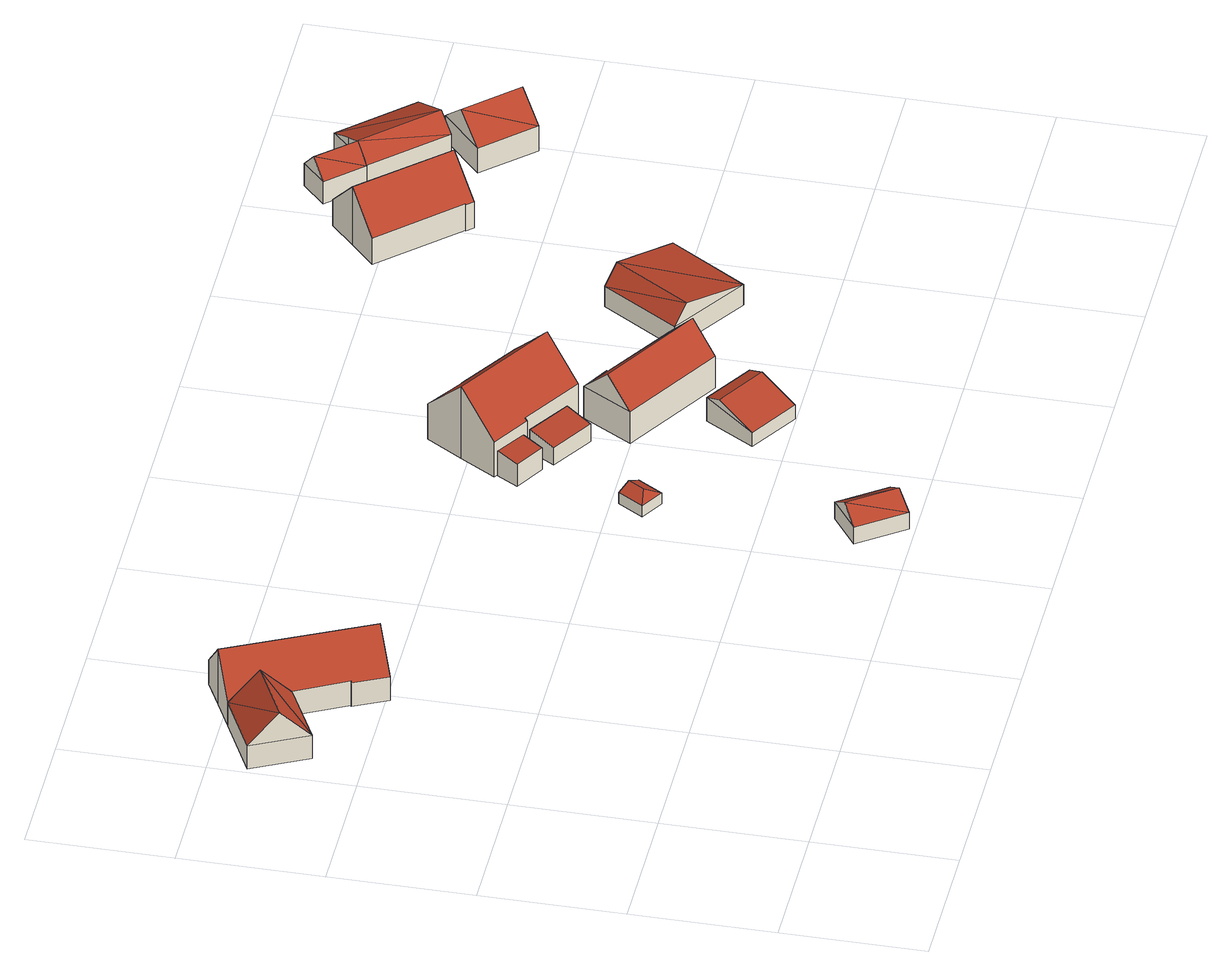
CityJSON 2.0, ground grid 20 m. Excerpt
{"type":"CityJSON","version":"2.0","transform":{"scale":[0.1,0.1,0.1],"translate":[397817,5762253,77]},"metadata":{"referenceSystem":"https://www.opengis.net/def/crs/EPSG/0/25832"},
"CityObjects":{
"building1":{"type":"Building","attributes":{"Gemeindeschluessel":"05566004","Geometrietyp2DReferenz":"3000","function":"31001_1100"},"address":[{"country":"Germany","locality":"Altenberge","thoroughfareNumber":"131","thoroughfareName":"Waltrup"}],"children":["building1-1","building1-2"]},
"building1-1":{"type":"BuildingPart","attributes":{"roofType":"3100","measuredHeight":8.99},"parents":["building1"],"geometry":[{"type":"Solid","lod":"2","boundaries":[[[[0,1,2,3]],[[4,1,0]],[[5,6,7,8,9]],[[10,11,6,5]],[[12,13,11,10]],[[14,15,13,12]],[[16,17,15,14]],[[18,19,17,16]],[[20,21,19,18]],[[22,23,21,20]],[[3,2,23,22]],[[16,14,12,10,5,18]],[[9,24,25,0,3,22,20,18,5]],[[1,7,6,11,13,15,17,19,21,23,2]],[[24,9,8]],[[0,25,4]],[[7,1,4,8]],[[4,25,24,8]]]],"semantics":{"surfaces":[{"type":"WallSurface"},{"type":"RoofSurface"},{"type":"GroundSurface"},{"type":"ClosureSurface"}],"values":[[0,0,0,0,0,0,0,0,0,0,0,1,1,2,0,0,3,3]]}}]},
"building1-2":{"type":"BuildingPart","attributes":{"roofType":"3100","measuredHeight":8.22},"parents":["building1"],"geometry":[{"type":"Solid","lod":"2","boundaries":[[[[8,7,26,27]],[[28,29,1,4]],[[27,26,29,28]],[[28,30,27]],[[30,31,24,8]],[[8,27,30]],[[28,4,25,31]],[[31,30,28]],[[7,1,29,26]],[[7,8,4,1]],[[25,24,31]],[[25,4,8,24]]]],"semantics":{"surfaces":[{"type":"WallSurface"},{"type":"RoofSurface"},{"type":"GroundSurface"},{"type":"ClosureSurface"}],"values":[[0,0,0,0,1,1,1,1,2,3,0,3]]}}]},
"building2":{"type":"Building","attributes":{"Gemeindeschluessel":"05566004","Geometrietyp2DReferenz":"3000","function":"31001_2700","roofType":"3100","measuredHeight":4.64},"geometry":[{"type":"Solid","lod":"2","boundaries":[[[[32,33,34,35]],[[36,37,33,32]],[[38,39,37,36]],[[35,34,39,38]],[[32,40,36]],[[38,41,35]],[[35,41,40]],[[40,32,35]],[[41,38,36]],[[36,40,41]],[[33,37,39,34]]]],"semantics":{"surfaces":[{"type":"WallSurface"},{"type":"RoofSurface"},{"type":"GroundSurface"}],"values":[[0,0,0,0,0,0,1,1,1,1,2]]}}]},
"building3":{"type":"Building","attributes":{"Gemeindeschluessel":"05566004","Geometrietyp2DReferenz":"3000","function":"31001_1310","roofType":"5000","measuredHeight":2.7},"geometry":[{"type":"Solid","lod":"2","boundaries":[[[[42,43,44,45]],[[46,47,43,42]],[[48,49,47,46]],[[45,44,49,48]],[[42,50,46]],[[48,51,45]],[[45,51,50,42]],[[46,50,51,48]],[[43,47,49,44]]]],"semantics":{"surfaces":[{"type":"WallSurface"},{"type":"RoofSurface"},{"type":"GroundSurface"}],"values":[[0,0,0,0,1,0,1,1,2]]}}]},
"building4":{"type":"Building","attributes":{"Gemeindeschluessel":"05566004","Geometrietyp2DReferenz":"3000","function":"51009_1610","roofType":"2100","measuredHeight":4.01},"geometry":[{"type":"Solid","lod":"2","boundaries":[[[[52,53,54,55]],[[56,57,53,52]],[[58,59,57,56]],[[55,54,59,58]],[[56,52,55,58]],[[53,57,59,54]]]],"semantics":{"surfaces":[{"type":"WallSurface"},{"type":"RoofSurface"},{"type":"GroundSurface"}],"values":[[0,0,0,0,1,2]]}}]},
"building5":{"type":"Building","attributes":{"Gemeindeschluessel":"05566004","Geometrietyp2DReferenz":"3000","function":"51009_1610","roofType":"2100","measuredHeight":3.66},"geometry":[{"type":"Solid","lod":"2","boundaries":[[[[60,61,62,63]],[[64,65,61,60]],[[66,67,65,64]],[[63,62,67,66]],[[64,60,63,66]],[[61,65,67,62]]]],"semantics":{"surfaces":[{"type":"WallSurface"},{"type":"RoofSurface"},{"type":"GroundSurface"}],"values":[[0,0,0,0,1,2]]}}]},
"building6":{"type":"Building","attributes":{"Gemeindeschluessel":"05566004","Geometrietyp2DReferenz":"3000","function":"31001_1100"},"address":[{"country":"Germany","locality":"Altenberge","thoroughfareNumber":"132","thoroughfareName":"Waltrup"}],"children":["building6-1","building6-2"]},
"building6-1":{"type":"BuildingPart","attributes":{"roofType":"3100","measuredHeight":11.55},"parents":["building6"],"geometry":[{"type":"Solid","lod":"2","boundaries":[[[[68,69,70,71]],[[72,73,69,68]],[[74,75,73,72]],[[76,77,75,74]],[[78,79,77,76]],[[80,81,79,78]],[[82,83,81,80]],[[84,85,83,82]],[[86,87,88,85,84]],[[89,90,91,92,93]],[[71,70,90,89]],[[86,84,82,80,78,76,74,72,94]],[[68,71,89,93,94,72]],[[69,73,75,77,79,81,83,85,88,95,91,90,70]],[[87,86,94,96]],[[88,87,96,95]],[[92,96,94,93]],[[96,92,91,95]]]],"semantics":{"surfaces":[{"type":"WallSurface"},{"type":"RoofSurface"},{"type":"GroundSurface"},{"type":"ClosureSurface"}],"values":[[0,0,0,0,0,0,0,0,0,0,0,1,1,2,0,3,0,3]]}}]},
"building6-2":{"type":"BuildingPart","attributes":{"roofType":"1000","measuredHeight":3.33},"parents":["building6"],"geometry":[{"type":"Solid","lod":"2","boundaries":[[[[97,98,99,100]],[[101,102,98,97]],[[103,104,102,101]],[[100,99,88,87]],[[96,92,103,101,97,100,87]],[[98,102,104,91,95,88,99]],[[92,91,104,103]],[[95,96,87,88]],[[91,92,96,95]]]],"semantics":{"surfaces":[{"type":"WallSurface"},{"type":"RoofSurface"},{"type":"GroundSurface"},{"type":"ClosureSurface"}],"values":[[0,0,0,0,1,2,3,3,3]]}}]},
"building7":{"type":"Building","attributes":{"Gemeindeschluessel":"05566004","Geometrietyp2DReferenz":"3000","function":"31001_2700","roofType":"3100","measuredHeight":4.62},"geometry":[{"type":"Solid","lod":"2","boundaries":[[[[105,106,107,108]],[[109,110,106,105]],[[111,112,110,109]],[[108,107,112,111]],[[105,113,109]],[[111,114,108]],[[108,114,113,105]],[[109,113,114,111]],[[106,110,112,107]]]],"semantics":{"surfaces":[{"type":"WallSurface"},{"type":"RoofSurface"},{"type":"GroundSurface"}],"values":[[0,0,0,0,0,0,1,1,2]]}}]},
"building8":{"type":"Building","attributes":{"Gemeindeschluessel":"05566004","Geometrietyp2DReferenz":"3000","function":"31001_2700","roofType":"5000","measuredHeight":9.18},"geometry":[{"type":"Solid","lod":"2","boundaries":[[[[115,116,117,118]],[[119,120,116,115]],[[121,122,120,119]],[[123,124,122,121]],[[125,126,124,123]],[[118,117,126,125]],[[127,128,118,125]],[[115,121,119]],[[127,123,121]],[[127,121,115]],[[115,128,127]],[[123,127,125]],[[118,128,115]],[[116,120,122,124,126,117]]]],"semantics":{"surfaces":[{"type":"WallSurface"},{"type":"RoofSurface"},{"type":"GroundSurface"}],"values":[[0,0,0,0,0,0,1,1,1,1,1,0,0,2]]}}]},
"building9":{"type":"Building","attributes":{"Gemeindeschluessel":"05566004","Geometrietyp2DReferenz":"3000","function":"31001_2700","roofType":"3100","measuredHeight":5.95},"geometry":[{"type":"Solid","lod":"2","boundaries":[[[[129,130,131,132]],[[133,134,130,129]],[[135,136,134,133]],[[132,131,136,135]],[[129,137,133]],[[135,138,132]],[[138,137,129]],[[129,132,138]],[[135,133,137]],[[137,138,135]],[[130,134,136,131]]]],"semantics":{"surfaces":[{"type":"WallSurface"},{"type":"RoofSurface"},{"type":"GroundSurface"}],"values":[[0,0,0,0,0,0,1,1,1,1,2]]}}]},
"building10":{"type":"Building","attributes":{"Gemeindeschluessel":"05566004","Geometrietyp2DReferenz":"3000","function":"31001_2700","roofType":"3100","measuredHeight":9.46},"geometry":[{"type":"Solid","lod":"2","boundaries":[[[[139,140,141,142]],[[143,144,140,139]],[[145,146,144,143]],[[147,148,146,145]],[[149,150,148,147]],[[151,152,150,149]],[[153,154,152,151]],[[155,156,154,153]],[[157,158,156,155]],[[142,141,158,157]],[[151,149,147,145,143,153]],[[139,142,157,155,153,143]],[[140,144,146,148,150,152,154,156,158,141]]]],"semantics":{"surfaces":[{"type":"WallSurface"},{"type":"RoofSurface"},{"type":"GroundSurface"}],"values":[[0,0,0,0,0,0,0,0,0,0,1,1,2]]}}]},
"building11":{"type":"Building","attributes":{"Gemeindeschluessel":"05566004","Geometrietyp2DReferenz":"3000","function":"31001_2700"},"children":["building11-1","building11-2"]},
"building11-1":{"type":"BuildingPart","attributes":{"roofType":"3100","measuredHeight":6.18},"parents":["building11"],"geometry":[{"type":"Solid","lod":"2","boundaries":[[[[159,160,161,162]],[[163,164,160,159]],[[165,166,164,163]],[[159,167,163]],[[162,168,169,170,167]],[[167,159,162]],[[170,171,172,165,163]],[[163,167,170]],[[160,164,166,161]],[[166,165,162,161]],[[169,171,170]],[[168,162,165,172]],[[169,168,172,171]]]],"semantics":{"surfaces":[{"type":"WallSurface"},{"type":"RoofSurface"},{"type":"GroundSurface"},{"type":"ClosureSurface"}],"values":[[0,0,0,0,1,1,1,1,2,3,0,0,3]]}}]},
"building11-2":{"type":"BuildingPart","attributes":{"roofType":"3100","measuredHeight":6.12},"parents":["building11"],"geometry":[{"type":"Solid","lod":"2","boundaries":[[[[173,174,175,176]],[[177,162,161,174,173]],[[178,179,166,165,180]],[[176,175,179,178]],[[176,178,181]],[[182,171,181,178]],[[181,171,173]],[[169,177,173,171]],[[182,178,180]],[[181,173,176]],[[174,161,166,179,175]],[[162,177,168,172,180,165]],[[166,161,162,165]],[[182,180,172,171]],[[168,177,169]],[[172,168,169,171]]]],"semantics":{"surfaces":[{"type":"WallSurface"},{"type":"RoofSurface"},{"type":"GroundSurface"},{"type":"ClosureSurface"}],"values":[[0,0,0,0,1,1,1,1,0,0,2,0,3,0,0,3]]}}]},
"building12":{"type":"Building","attributes":{"Gemeindeschluessel":"05566004","Geometrietyp2DReferenz":"3000","function":"31001_2700","roofType":"3100","measuredHeight":7.75},"geometry":[{"type":"Solid","lod":"2","boundaries":[[[[183,184,185,186]],[[187,188,184,183]],[[189,190,188,187]],[[186,185,190,189]],[[183,191,187]],[[189,192,186]],[[191,183,186]],[[186,192,191]],[[187,191,192]],[[192,189,187]],[[184,188,190,185]]]],"semantics":{"surfaces":[{"type":"WallSurface"},{"type":"RoofSurface"},{"type":"GroundSurface"}],"values":[[0,0,0,0,0,0,1,1,1,1,2]]}}]}
},
"vertices":[
[133,713,41],[133,713,2],[169,642,2],[169,642,42],[133,713,39],[137,812,92],[137,812,2],[95,791,2],[95,791,39],[95,791,41],[178,833,41],[178,833,2],[251,685,42],[251,685,2],[252,685,40],[252,685,2],[275,639,40],[275,639,2],[233,617,92],[233,617,2],[190,595,40],[190,595,2],[167,642,40],[167,642,2],[96,789,41],[133,714,41],
[8,747,2],[8,747,39],[47,669,39],[47,669,2],[28,708,84],[114,752,84],
[644,73,28],[644,73,1],[690,9,1],[690,9,28],[693,108,28],[693,108,1],[739,44,28],[739,44,1],[668,90,48],[714,27,48],
[669,333,26],[669,333,8],[691,368,8],[691,368,26],[637,352,26],[637,352,8],[659,388,26],[659,388,8],[661,355,35],[675,378,35],
[682,554,52],[682,554,12],[664,524,12],[664,524,47],[723,528,52],[723,528,12],[706,499,47],[706,499,12],
[738,522,50],[738,522,14],[716,486,14],[716,486,42],[798,485,50],[798,485,14],[776,449,42],[776,449,14],
[676,557,69],[676,557,13],[729,524,13],[729,524,70],[707,607,129],[707,607,13],[739,658,70],[739,658,13],[792,625,69],[792,625,13],[791,623,72],[791,623,13],[876,570,72],[876,570,13],[859,542,104],[859,542,13],[853,541,109],[853,541,13],[854,534,114],[854,534,47],[854,534,13],[731,527,73],[731,527,13],[817,474,13],[817,474,47],[817,474,73],[846,521,129],[846,521,13],[846,521,47],
[846,493,47],[846,493,13],[859,513,13],[859,513,47],[836,490,47],[836,490,13],[830,494,47],[830,494,13],
[927,269,46],[927,269,8],[857,312,8],[857,312,46],[885,200,30],[885,200,8],[815,243,30],[815,243,8],[915,250,54],[845,293,54],
[829,469,61],[829,469,10],[787,399,10],[787,399,61],[869,447,61],[869,447,10],[868,445,61],[868,445,10],[968,384,61],[968,384,10],[927,315,61],[927,315,10],[948,349,102],[807,433,102],
[1070,491,43],[1070,491,10],[1002,384,10],[1002,384,43],[1180,423,43],[1180,423,10],[1110,315,43],[1110,315,10],[1090,479,70],[1021,372,70],
[1091,804,58],[1091,804,16],[1187,700,16],[1187,700,59],[1127,837,111],[1127,837,16],[1163,871,58],[1163,871,16],[1259,767,58],[1259,767,16],[1261,768,55],[1261,768,16],[1270,759,55],[1270,759,16],[1231,724,111],[1231,724,16],[1195,690,58],[1195,690,16],[1186,699,58],[1186,699,16],
[1202,892,55],[1202,892,19],[1247,843,19],[1247,843,55],[1236,924,55],[1236,924,19],[1282,875,55],[1282,875,19],[1219,908,81],[1247,844,56],[1251,847,61],[1264,859,81],[1265,860,80],[1281,875,56],
[1335,749,56],[1335,749,19],[1395,805,19],[1395,805,56],[1247,843,56],[1307,899,56],[1307,899,19],[1282,875,56],[1353,766,80],[1282,875,71],
[1436,696,56],[1436,696,16],[1373,765,16],[1373,765,56],[1375,641,56],[1375,641,16],[1312,709,56],[1312,709,16],[1406,669,93],[1342,737,93]
]}
